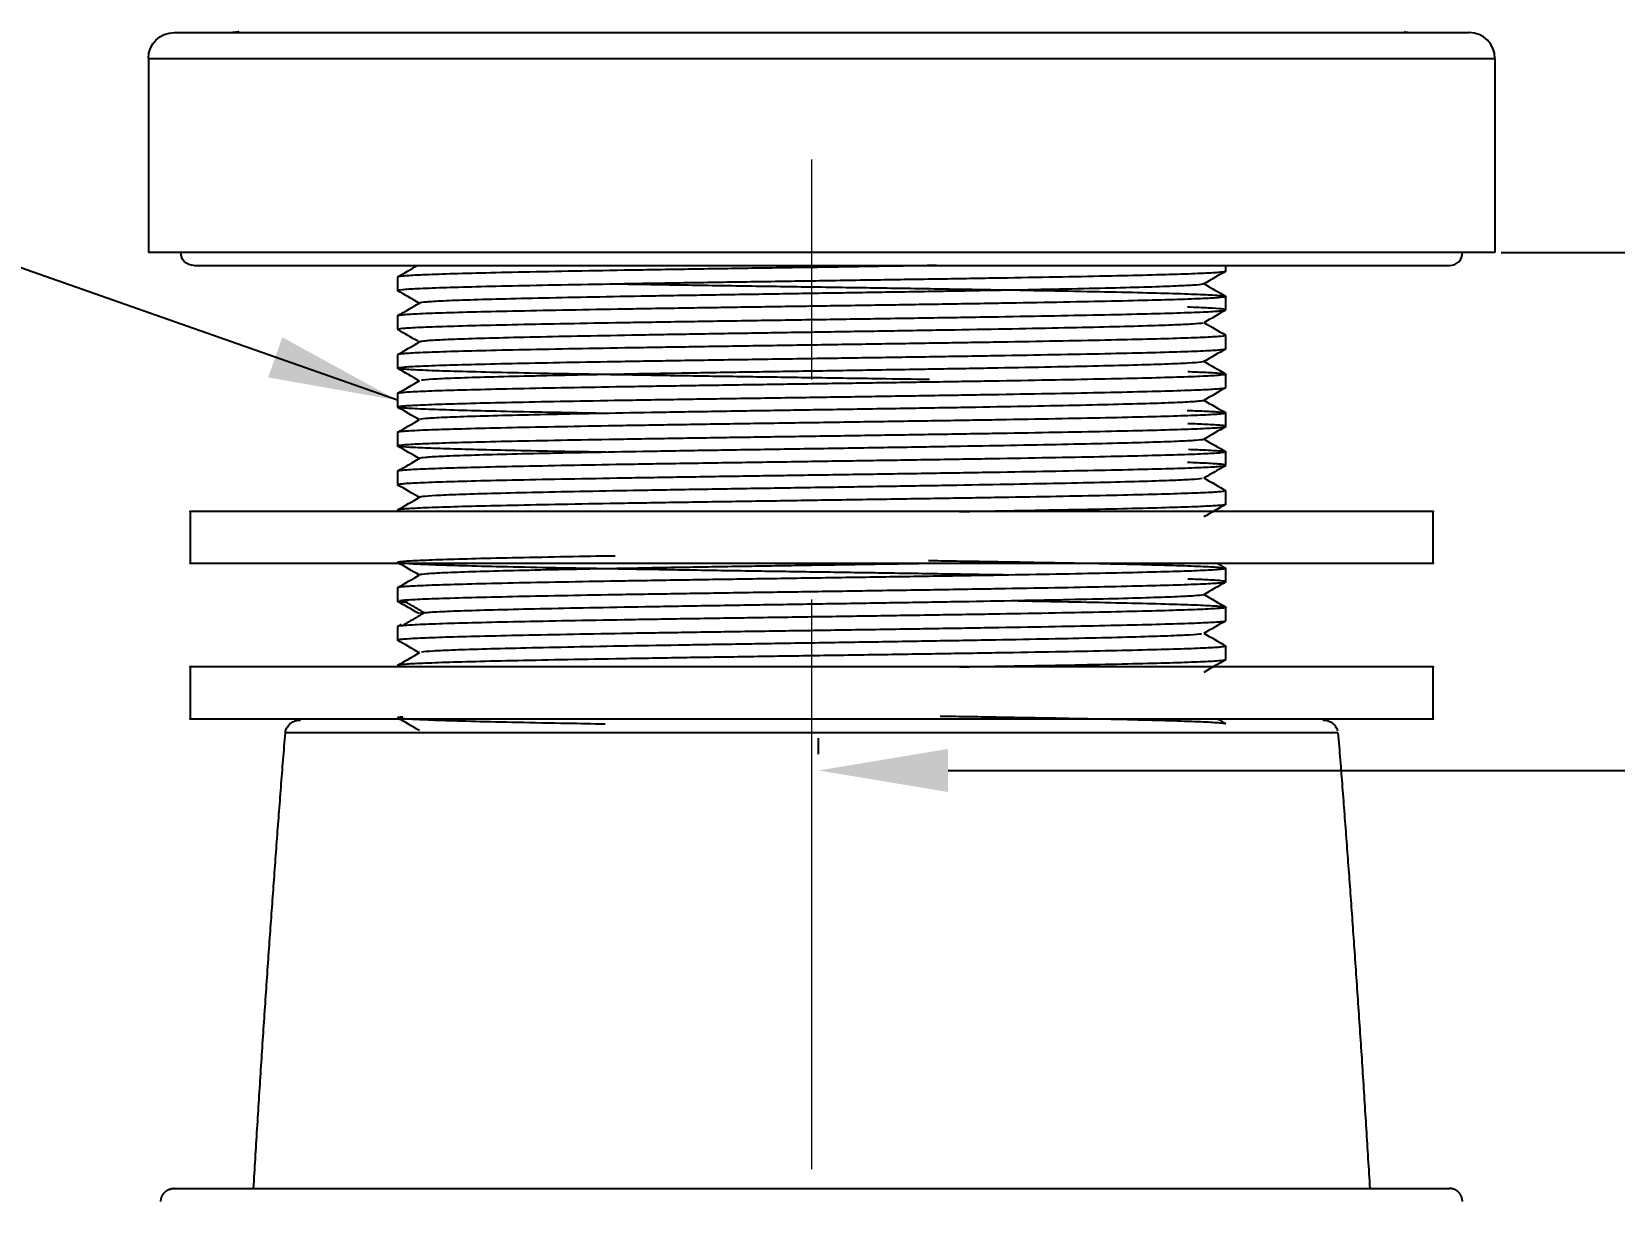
# Model space of a CAD drawing. Extents: x 10319 to 11160, y -16029 to -15435.
# Drawn here: x 10453.9 to 10515, y -15813.9 to -15768.8 of the extents above; entities that cross this region are included whole.
import ezdxf

# ---------------------------------------------------------------- set-up
doc = ezdxf.new("R2010")
doc.units = 0
doc.header["$MEASUREMENT"] = 0
doc.linetypes.add('CENTER', pattern=[47.5, 22, -8.5, 8.5, -8.5])
doc.linetypes.add('CENTER2', pattern=[28.575, 19.05, -3.175, 3.175, -3.175])
doc.layers.get('0').update_dxf_attribs({"linetype": 'CONTINUOUS'})
doc.layers.get('Defpoints').update_dxf_attribs({"linetype": 'CONTINUOUS'})
doc.layers.add('CENTER', color=1, linetype='CENTER2')
doc.layers.add('DIM_', color=3, linetype='CONTINUOUS', lineweight=9)
doc.styles.get("Standard").update_dxf_attribs({"font": 'Gulim.ttf'})
doc.dimstyles.new('사본(2) STANDARD', dxfattribs={"dimscale": 0, "dimtxt": 5, "dimasz": 5, "dimexe": 1.25, "dimexo": 0.625, "dimgap": 1.5, "dimtad": 3, "dimtih": 1, "dimtoh": 1, "dimdec": 1, "dimzin": 9, "dimdsep": 46, "dimtxsty": 'Standard', "dimcen": 2.5, "dimclrd": 3, "dimclre": 3, "dimclrt": 4, "dimadec": 0, "dimazin": 0, "dimtfac": 1, "dimtdec": 1, "dimtmove": 0, "dimatfit": 3, "dimfxl": 1.25, "dimtfill": 1, "dimtolj": 1, "dimtzin": 0, "dimarcsym": 0})

# ---------------------------------------------------------------- blocks, each defined once
blk = doc.blocks.new('*D114')
at = {"layer": 'Defpoints', "color": 0, "transparency": 16777216}
for p in [(10621.678, -15690.264), (10693.487, -15690.264), (10510.021, -15777.287)]:
    blk.add_point(p, dxfattribs=at)
at = {"layer": 'DIM_', "color": 3, "lineweight": -2, "transparency": 16777216}
for p, q in [((10622.303, -15690.264), (10694.737, -15690.264)), ((10693.487, -15695.264), (10693.487, -15729.709)), ((10693.487, -15772.287), (10693.487, -15737.842)), ((10510.646, -15777.287), (10694.737, -15777.287))]:
    blk.add_line(p, q, dxfattribs=at)
at = {"layer": 'DIM_', "color": 3, "transparency": 16777216}
for points in [[(10692.653, -15695.264), (10694.32, -15695.264), (10693.487, -15690.264)], [(10692.653, -15772.287), (10694.32, -15772.287), (10693.487, -15777.287)]]:
    blk.add_solid(points, dxfattribs=at)
at = {"layer": 'DIM_', "color": 4, "transparency": 16777216, "insert": (10693.487, -15733.775), "char_height": 5, "attachment_point": 5, "bg_fill": 3, "box_fill_scale": 1.25, "bg_fill_color": 256, "bg_fill_true_color": 13158600, "bg_fill_transparency": 0}
blk.add_mtext('\\A1;87', dxfattribs=at)
blk = doc.blocks.new('*D116')
at = {"layer": 'Defpoints', "color": 0, "transparency": 16777216}
for p in [(10686.14, -15777.287), (10484.288, -15817.331), (10484.288, -15817.331)]:
    blk.add_point(p, dxfattribs=at)
at = {"layer": 'DIM_', "color": 3, "lineweight": -2, "transparency": 16777216}
for p, q in [((10686.14, -15777.912), (10686.14, -15818.581)), ((10484.288, -15816.706), (10484.288, -15816.081)), ((10489.288, -15817.331), (10575.152, -15817.331)), ((10681.14, -15817.331), (10595.276, -15817.331))]:
    blk.add_line(p, q, dxfattribs=at)
at = {"layer": 'DIM_', "color": 3, "transparency": 16777216}
for points in [[(10489.288, -15816.497), (10489.288, -15818.164), (10484.288, -15817.331)], [(10681.14, -15816.497), (10681.14, -15818.164), (10686.14, -15817.331)]]:
    blk.add_solid(points, dxfattribs=at)
at = {"layer": 'DIM_', "color": 4, "transparency": 16777216, "insert": (10585.214, -15817.331), "char_height": 5, "attachment_point": 5, "bg_fill": 3, "box_fill_scale": 1.25, "bg_fill_color": 256, "bg_fill_true_color": 13158600, "bg_fill_transparency": 0}
blk.add_mtext('\\A1;201.9', dxfattribs=at)
blk = doc.blocks.new('*D117')
at = {"layer": 'Defpoints', "color": 0, "transparency": 16777216}
for p in [(10621.678, -15690.264), (10484.288, -15797.287), (10484.288, -15797.287)]:
    blk.add_point(p, dxfattribs=at)
at = {"layer": 'DIM_', "color": 3, "lineweight": -2, "transparency": 16777216}
for p, q in [((10621.678, -15690.889), (10621.678, -15798.537)), ((10484.288, -15796.662), (10484.288, -15796.037)), ((10489.288, -15797.287), (10543.067, -15797.287)), ((10616.678, -15797.287), (10562.898, -15797.287))]:
    blk.add_line(p, q, dxfattribs=at)
at = {"layer": 'DIM_', "color": 3, "transparency": 16777216}
for points in [[(10489.288, -15796.453), (10489.288, -15798.12), (10484.288, -15797.287)], [(10616.678, -15796.453), (10616.678, -15798.12), (10621.678, -15797.287)]]:
    blk.add_solid(points, dxfattribs=at)
at = {"layer": 'DIM_', "color": 4, "transparency": 16777216, "insert": (10552.983, -15797.287), "char_height": 5, "attachment_point": 5, "bg_fill": 3, "box_fill_scale": 1.25, "bg_fill_color": 256, "bg_fill_true_color": 13158600, "bg_fill_transparency": 0}
blk.add_mtext('\\A1;137.4', dxfattribs=at)

msp = doc.modelspace()

# ---------------------------------------------------------------- linework, layer by layer
at = {"lineweight": -3}
msp.add_line((10458.407, -15769.787), (10458.407, -15777.287), dxfattribs=at)
at = {"lineweight": -3, "extrusion": (0, 0, -1)}
for centre, radius, start, end in [((-10459.407, -15769.787), 1, 0, 90), ((-10461.657, -15767.787), 1, 255.52124, 270), ((-10460.157, -15777.287), 0.5, 270.00002, 0)]:
    msp.add_arc(centre, radius, start, end, dxfattribs=at)
for points, degree in [([(10468.027, -15778.229), (10468.282, -15778.082), (10468.537, -15777.934), (10468.792, -15777.787)], 3), ([(10468.021, -15778.235), (10468.021, -15778.492), (10468.021, -15778.749)], 2), ([(10468.88, -15779.248), (10468.596, -15779.084), (10468.311, -15778.919), (10468.026, -15778.755)], 3), ([(10468.082, -15778.769), (10468.053, -15778.765), (10468.035, -15778.76), (10468.026, -15778.755)], 3), ([(10468.026, -15779.729), (10468.311, -15779.564), (10468.596, -15779.4), (10468.881, -15779.235)], 3), ([(10468.021, -15779.735), (10468.021, -15779.992), (10468.021, -15780.249)], 2), ([(10468.819, -15780.713), (10468.555, -15780.56), (10468.291, -15780.408), (10468.027, -15780.255)], 3), ([(10468.026, -15781.229), (10468.311, -15781.065), (10468.596, -15780.9), (10468.881, -15780.736)], 3), ([(10468.021, -15781.235), (10468.021, -15781.492), (10468.021, -15781.749)], 2), ([(10468.881, -15782.248), (10468.596, -15782.083), (10468.311, -15781.919), (10468.027, -15781.754)], 3), ([(10468.027, -15782.729), (10468.312, -15782.564), (10468.596, -15782.4), (10468.881, -15782.235)], 3), ([(10468.021, -15782.735), (10468.021, -15782.992), (10468.021, -15783.249)], 2), ([(10468.881, -15783.748), (10468.596, -15783.584), (10468.311, -15783.419), (10468.027, -15783.255)], 3), ([(10468.026, -15784.229), (10468.311, -15784.064), (10468.596, -15783.9), (10468.881, -15783.735)], 3), ([(10468.021, -15784.235), (10468.021, -15784.492), (10468.021, -15784.749)], 2), ([(10468.881, -15785.248), (10468.596, -15785.084), (10468.312, -15784.919), (10468.027, -15784.755)], 3), ([(10468.021, -15785.735), (10468.021, -15785.992), (10468.021, -15786.249)], 2), ([(10468.027, -15785.729), (10468.312, -15785.564), (10468.597, -15785.4), (10468.881, -15785.235)], 3), ([(10468.881, -15786.748), (10468.596, -15786.584), (10468.311, -15786.419), (10468.026, -15786.255)], 3), ([(10468.027, -15787.229), (10468.312, -15787.064), (10468.596, -15786.9), (10468.881, -15786.735)], 3), ([(10460.021, -15787.287), (10460.021, -15788.287), (10460.021, -15789.287)], 2), ([(10468.021, -15787.235), (10468.021, -15787.261), (10468.021, -15787.287)], 2), ([(10468.881, -15789.748), (10468.596, -15789.583), (10468.311, -15789.419), (10468.026, -15789.254)], 3), ([(10468.027, -15790.229), (10468.312, -15790.064), (10468.596, -15789.9), (10468.881, -15789.735)], 3), ([(10468.021, -15790.235), (10468.021, -15790.492), (10468.021, -15790.749)], 2), ([(10468.847, -15791.228), (10468.573, -15791.07), (10468.3, -15790.913), (10468.027, -15790.755)], 3), ([(10468.021, -15791.735), (10468.021, -15791.992), (10468.021, -15792.249)], 2), ([(10468.027, -15791.729), (10468.079, -15791.699), (10468.132, -15791.669), (10468.184, -15791.638)], 3), ([(10468.881, -15792.748), (10468.596, -15792.584), (10468.311, -15792.419), (10468.027, -15792.255)], 3), ([(10468.026, -15793.229), (10468.311, -15793.065), (10468.596, -15792.9), (10468.881, -15792.735)], 3), ([(10460.021, -15793.287), (10460.021, -15794.287), (10460.021, -15795.287)], 2)]:
    msp.add_open_spline(points, degree=degree)
at = {"lineweight": -3}
for points, knots in [([(10476.071, -15783.5), (10475.566, -15783.491), (10474.361, -15783.469), (10472.626, -15783.435), (10471.001, -15783.398), (10469.704, -15783.361), (10468.741, -15783.324), (10468.184, -15783.288), (10468.045, -15783.265), (10468.026, -15783.255)], [-16.865007, -16.865007, -16.865007, -16.865007, -15.126383, -12.605319, -10.084255, -7.563191, -5.042128, -2.521064, -0.420518, -0.420518, -0.420518, -0.420518]), ([(10476.057, -15784.999), (10475.759, -15784.994), (10474.829, -15784.978), (10473.358, -15784.95), (10471.778, -15784.917), (10470.45, -15784.883), (10469.383, -15784.85), (10468.607, -15784.816), (10468.157, -15784.785), (10468.042, -15784.764), (10468.027, -15784.755)], [-16.831119, -16.831119, -16.831119, -16.831119, -15.797889, -13.541048, -11.284206, -9.027365, -6.770524, -4.513683, -2.256841, -0.411336, -0.411336, -0.411336, -0.411336]), ([(10476.041, -15795.499), (10475.542, -15795.49), (10474.353, -15795.469), (10472.62, -15795.435), (10470.98, -15795.398), (10469.691, -15795.361), (10468.727, -15795.323), (10468.182, -15795.288), (10468.044, -15795.265), (10468.026, -15795.255)], [33.56164, 33.56164, 33.56164, 33.56164, 35.294897, 37.815961, 40.337025, 42.858089, 45.379153, 47.900217, 50.008165, 50.008165, 50.008165, 50.008165]), ([(10468.028, -15795.242), (10468.048, -15795.232), (10468.113, -15795.221), (10468.224, -15795.211), (10468.228, -15795.21)], [0.468653, 0.468653, 0.468653, 0.468653, 2.521065, 2.58928, 2.58928, 2.58928, 2.58928])]:
    msp.add_open_spline(points, degree=3, knots=knots, dxfattribs=at)
for points, knots in [([(10468.021, -15789.249), (10468.021, -15789.236), (10468.152, -15789.211), (10468.744, -15789.174), (10469.718, -15789.136), (10471.01, -15789.099), (10472.63, -15789.062), (10474.451, -15789.026), (10475.786, -15789.003), (10476.427, -15788.992)], [-50.421323, -50.421323, -50.421323, -50.421323, -47.900257, -45.379191, -42.858125, -40.337059, -37.815993, -35.294926, -33.111654, -33.111654, -33.111654, -33.111654]), ([(10468.42, -15790.802), (10468.34, -15790.797), (10468.14, -15790.781), (10468.045, -15790.765), (10468.027, -15790.755)], [46.825263, 46.825263, 46.825263, 46.825263, 47.900185, 49.996853, 49.996853, 49.996853, 49.996853]), ([(10463.696, -15795.833), (10463.7, -15795.787), (10463.711, -15795.74), (10463.728, -15795.696), (10463.748, -15795.645), (10463.777, -15795.596), (10463.812, -15795.554), (10463.85, -15795.509), (10463.895, -15795.469), (10463.945, -15795.437), (10463.999, -15795.402), (10464.06, -15795.376), (10464.123, -15795.359), (10464.173, -15795.346), (10464.226, -15795.339), (10464.278, -15795.339)], [0, 0, 0, 0, 0.1432172, 0.1432172, 0.1432172, 0.311237, 0.311237, 0.311237, 0.4904467, 0.4904467, 0.4904467, 0.686095, 0.686095, 0.686095, 0.8436884, 0.8436884, 0.8436884, 0.8436884])]:
    msp.add_open_spline(points, degree=3, knots=knots)
for points, degree in [([(10468.109, -15790.724), (10468.138, -15790.719), (10468.175, -15790.715), (10468.218, -15790.711)], 3), ([(10469.062, -15791.204), (10468.64, -15790.958), (10468.218, -15790.711)], 2), ([(10469.062, -15791.204), (10468.64, -15791.451), (10468.218, -15791.698)], 2), ([(10469.062, -15791.204), (10468.96, -15791.215), (10468.899, -15791.225), (10468.881, -15791.235)], 3), ([(10468.218, -15791.698), (10468.175, -15791.702), (10468.138, -15791.706), (10468.109, -15791.71)], 3), ([(10468.9, -15792.755), (10468.9, -15792.755), (10468.901, -15792.756), (10468.902, -15792.756)], 3), ([(10468.881, -15795.748), (10468.596, -15795.583), (10468.311, -15795.419), (10468.027, -15795.254)], 3)]:
    msp.add_open_spline(points, degree=degree, dxfattribs=at)
msp.add_rational_spline([(10462.469, -15813.429), (10463.01, -15804.374), (10463.696, -15795.833)], [0.885204992467, 0.875321584899, 0.868524332197], degree=2)
msp.add_rational_spline([(10458.891, -15813.927), (10458.893, -15813.722), (10459.038, -15813.576), (10459.185, -15813.429), (10459.394, -15813.429)], [0.995895694351, 0.853553390593, 0.853553390593, 0.853553390593, 1], degree=2, knots=[0.0058748, 0.0058748, 0.0058748, 0.4162846, 0.4162846, 0.8325693, 0.8325693, 0.8325693])

# ---------------------------------------------------------------- dimensions: what is measured, and where the dimension line sits
at = {"layer": 'DIM_'}
dim = msp.add_linear_dim(base=(10693.487, -15690.264), p1=(10510.021, -15777.287), p2=(10621.678, -15690.264), angle=90, dimstyle='사본(2) STANDARD', override={"dimscale": 1, "dimtad": 0}, dxfattribs=at)
dim.commit()
dim.dimension.update_dxf_attribs({"geometry": '*D114', "text_midpoint": (10693.487, -15733.775)})

# ---------------------------------------------------------------- leaders
msp.add_leader([(10468.021, -15782.992), (10436.206, -15771.798), (10398.089, -15771.798)], dimstyle='사본(2) STANDARD', override={"dimscale": 1, "dimtad": 0}, dxfattribs=at)

# ---------------------------------------------------------------- next in the draw order: dimensions: what is measured, and where the dimension line sits
dim = msp.add_linear_dim(base=(10484.288, -15817.331), p1=(10686.14, -15777.287), p2=(10484.288, -15817.331), dimstyle='사본(2) STANDARD', override={"dimscale": 1, "dimtad": 0}, dxfattribs=at)
dim.commit()
dim.dimension.update_dxf_attribs({"geometry": '*D116', "text_midpoint": (10585.214, -15817.331)})

# ---------------------------------------------------------------- next in the draw order: linework, layer by layer
for points, weights, knots in [([(10459.394, -15813.429), (10459.394, -15813.429), (10484.021, -15813.429), (10508.649, -15813.429), (10508.649, -15813.429)], [1, 0.707106781187, 1, 0.707106781187, 1], [-116.054359, -116.054359, -116.054359, -77.369573, -77.369573, -38.684786, -38.684786, -38.684786]), ([(10509.151, -15813.927), (10509.149, -15813.722), (10509.004, -15813.576), (10508.857, -15813.429), (10508.649, -15813.429)], [0.995895694351, 0.853553390593, 0.853553390593, 0.853553390593, 1], [0.0058748, 0.0058748, 0.0058748, 0.4162846, 0.4162846, 0.8325693, 0.8325693, 0.8325693])]:
    msp.add_rational_spline(points, weights, degree=2, knots=knots)

# ---------------------------------------------------------------- next in the draw order: dimensions: what is measured, and where the dimension line sits
dim = msp.add_linear_dim(base=(10484.288, -15797.287), p1=(10621.678, -15690.264), p2=(10484.288, -15797.287), dimstyle='사본(2) STANDARD', override={"dimscale": 1, "dimtad": 0}, dxfattribs=at)
dim.commit()
dim.dimension.update_dxf_attribs({"geometry": '*D117', "text_midpoint": (10552.983, -15797.287)})

# ---------------------------------------------------------------- next in the draw order: linework, layer by layer
at = {"lineweight": -3}
for p, q in [((10459.407, -15768.787), (10509.407, -15768.787)), ((10458.407, -15769.787), (10510.407, -15769.787)), ((10510.407, -15769.787), (10510.407, -15777.287)), ((10510.407, -15777.287), (10458.407, -15777.287)), ((10460.157, -15777.787), (10508.657, -15777.787))]:
    msp.add_line(p, q, dxfattribs=at)
for centre, radius, start, end in [((10507.157, -15767.787), 1, 255.52164, 270), ((10509.407, -15769.787), 1, 0, 90), ((10508.657, -15777.287), 0.5, 270.00002, 0)]:
    msp.add_arc(centre, radius, start, end, dxfattribs=at)
for points, knots in [([(10488.844, -15777.787), (10488.729, -15777.789), (10488.613, -15777.79), (10488.498, -15777.792), (10488.492, -15777.792), (10488.486, -15777.792), (10488.48, -15777.792), (10487.868, -15777.802), (10486.428, -15777.824), (10484.081, -15777.859), (10481.533, -15777.897), (10479.094, -15777.934), (10476.767, -15777.972), (10474.579, -15778.01), (10472.634, -15778.048), (10471.004, -15778.085), (10469.709, -15778.122), (10468.741, -15778.16), (10468.184, -15778.195), (10468.045, -15778.218), (10468.027, -15778.229)], [-30.038679, -30.038679, -30.038679, -30.038679, -29.675797, -29.675797, -29.675797, -29.656991, -29.656991, -29.656991, -27.731685, -25.210622, -22.68956, -20.168498, -17.647436, -15.126373, -12.605311, -10.084249, -7.563187, -5.042124, -2.521062, -0.419287, -0.419287, -0.419287, -0.419287]), ([(10468.021, -15778.749), (10468.021, -15778.736), (10468.152, -15778.711), (10468.744, -15778.674), (10469.717, -15778.636), (10471.014, -15778.599), (10472.635, -15778.562), (10474.573, -15778.524), (10476.756, -15778.486), (10479.074, -15778.448), (10481.509, -15778.411), (10484.009, -15778.374), (10486.54, -15778.336), (10488.984, -15778.299), (10491.323, -15778.261), (10493.482, -15778.223), (10495.409, -15778.186), (10497.053, -15778.148), (10498.343, -15778.111), (10499.313, -15778.073), (10499.859, -15778.038), (10499.997, -15778.015), (10500.016, -15778.005)], [0, 0, 0, 0, 2.521065, 5.042129, 7.563194, 10.084259, 12.605324, 15.126388, 17.647453, 20.168518, 22.689582, 25.210647, 27.731712, 30.252776, 32.773841, 35.294906, 37.815971, 40.337035, 42.8581, 45.379165, 47.900229, 49.995206, 49.995206, 49.995206, 49.995206]), ([(10500.021, -15778.985), (10500.021, -15778.997), (10499.889, -15779.022), (10499.307, -15779.06), (10498.338, -15779.097), (10497.057, -15779.134), (10495.432, -15779.171), (10493.532, -15779.209), (10491.401, -15779.246), (10489.086, -15779.283), (10486.651, -15779.321), (10484.117, -15779.358), (10481.602, -15779.396), (10479.148, -15779.433), (10476.809, -15779.471), (10474.607, -15779.509), (10472.65, -15779.548), (10471.018, -15779.585), (10469.714, -15779.622), (10468.74, -15779.66), (10468.183, -15779.696), (10468.044, -15779.718), (10468.026, -15779.729)], [0, 0, 0, 0, 2.521064, 5.042128, 7.563192, 10.084256, 12.60532, 15.126385, 17.647449, 20.168513, 22.689577, 25.210641, 27.731705, 30.252769, 32.773833, 35.294897, 37.815961, 40.337025, 42.858089, 45.379154, 47.900218, 50.004902, 50.004902, 50.004902, 50.004902]), ([(10499.158, -15778.5), (10499.129, -15778.513), (10498.936, -15778.539), (10498.269, -15778.577), (10497.215, -15778.616), (10495.81, -15778.655), (10494.105, -15778.694), (10492.148, -15778.732), (10489.978, -15778.771), (10487.655, -15778.809), (10485.224, -15778.848), (10482.74, -15778.887), (10480.304, -15778.926), (10477.96, -15778.964), (10475.811, -15779.003), (10473.871, -15779.041), (10472.16, -15779.08), (10470.77, -15779.119), (10469.73, -15779.158), (10469.078, -15779.197), (10468.902, -15779.222), (10468.88, -15779.235)], [278.62349, 278.62349, 278.62349, 278.62349, 281.089185, 283.554879, 286.020574, 288.486269, 290.951963, 293.417658, 295.883352, 298.349047, 300.814742, 303.280436, 305.746131, 308.211825, 310.67752, 313.143215, 315.608909, 318.074604, 320.540298, 323.005993, 325.44206, 325.44206, 325.44206, 325.44206]), ([(10476.469, -15778.493), (10476.535, -15778.494), (10477.339, -15778.507), (10478.952, -15778.533), (10481.388, -15778.571), (10483.932, -15778.609), (10486.468, -15778.646), (10488.914, -15778.684), (10491.248, -15778.721), (10493.447, -15778.76), (10495.4, -15778.798), (10497.034, -15778.835), (10498.33, -15778.872), (10499.302, -15778.91), (10499.859, -15778.945), (10499.998, -15778.969), (10500.016, -15778.979)], [17.420365, 17.420365, 17.420365, 17.420365, 17.647437, 20.1685, 22.689562, 25.210625, 27.731687, 30.25275, 32.773812, 35.294875, 37.815937, 40.337, 42.858062, 45.379125, 47.900187, 50.010385, 50.010385, 50.010385, 50.010385]), ([(10468.021, -15780.249), (10468.021, -15780.236), (10468.152, -15780.211), (10468.744, -15780.173), (10469.718, -15780.136), (10471.009, -15780.099), (10472.631, -15780.062), (10474.534, -15780.025), (10476.695, -15779.987), (10479.011, -15779.949), (10481.448, -15779.912), (10483.95, -15779.875), (10486.455, -15779.837), (10488.911, -15779.8), (10491.251, -15779.762), (10493.444, -15779.724), (10495.379, -15779.686), (10497.02, -15779.649), (10498.325, -15779.612), (10499.302, -15779.574), (10499.86, -15779.538), (10499.998, -15779.515), (10500.016, -15779.505)], [-50.421317, -50.421317, -50.421317, -50.421317, -47.900251, -45.379185, -42.858119, -40.337054, -37.815988, -35.294922, -32.773856, -30.25279, -27.731724, -25.210658, -22.689593, -20.168527, -17.647461, -15.126395, -12.605329, -10.084263, -7.563198, -5.042132, -2.521066, -0.423451, -0.423451, -0.423451, -0.423451]), ([(10500.021, -15779.499), (10500.021, -15779.487), (10499.906, -15779.465), (10499.399, -15779.43), (10498.851, -15779.406), (10498.533, -15779.395)], [-11.757249, -11.757249, -11.757249, -11.757249, -9.405799, -7.054349, -4.7857, -4.7857, -4.7857, -4.7857]), ([(10499.12, -15780.01), (10499.055, -15780.023), (10498.791, -15780.049), (10498.002, -15780.088), (10496.85, -15780.127), (10495.375, -15780.165), (10493.584, -15780.204), (10491.532, -15780.243), (10489.286, -15780.282), (10486.905, -15780.321), (10484.454, -15780.36), (10481.997, -15780.398), (10479.593, -15780.437), (10477.303, -15780.476), (10475.187, -15780.515), (10473.302, -15780.553), (10471.694, -15780.592), (10470.433, -15780.63), (10469.511, -15780.669), (10469.016, -15780.704), (10468.896, -15780.726), (10468.88, -15780.735)], [12.328473, 12.328473, 12.328473, 12.328473, 14.794168, 17.259862, 19.725557, 22.191251, 24.656946, 27.122641, 29.588335, 32.05403, 34.519724, 36.985419, 39.451114, 41.916808, 44.382503, 46.848197, 49.313892, 51.779587, 54.245281, 56.710976, 58.462239, 58.462239, 58.462239, 58.462239]), ([(10500.021, -15780.485), (10500.021, -15780.497), (10499.89, -15780.522), (10499.298, -15780.56), (10498.324, -15780.598), (10497.032, -15780.634), (10495.412, -15780.672), (10493.505, -15780.709), (10491.341, -15780.747), (10489.026, -15780.784), (10486.587, -15780.822), (10484.089, -15780.859), (10481.581, -15780.896), (10479.126, -15780.934), (10476.786, -15780.971), (10474.595, -15781.01), (10472.663, -15781.047), (10471.02, -15781.085), (10469.718, -15781.122), (10468.74, -15781.16), (10468.182, -15781.195), (10468.044, -15781.219), (10468.026, -15781.229)], [-50.421321, -50.421321, -50.421321, -50.421321, -47.900255, -45.379189, -42.858123, -40.337057, -37.815991, -35.294925, -32.773859, -30.252792, -27.731726, -25.21066, -22.689594, -20.168528, -17.647462, -15.126396, -12.60533, -10.084264, -7.563198, -5.042132, -2.521066, -0.411646, -0.411646, -0.411646, -0.411646]), ([(10468.021, -15781.749), (10468.021, -15781.736), (10468.153, -15781.711), (10468.736, -15781.674), (10469.706, -15781.636), (10470.987, -15781.6), (10472.612, -15781.562), (10474.511, -15781.525), (10476.644, -15781.488), (10478.959, -15781.45), (10481.393, -15781.413), (10483.926, -15781.375), (10486.438, -15781.338), (10488.893, -15781.3), (10491.232, -15781.263), (10493.435, -15781.224), (10495.391, -15781.186), (10497.024, -15781.149), (10498.328, -15781.111), (10499.303, -15781.074), (10499.86, -15781.038), (10499.998, -15781.015), (10500.016, -15781.005)], [0, 0, 0, 0, 2.521064, 5.042128, 7.563192, 10.084257, 12.605321, 15.126385, 17.647449, 20.168513, 22.689577, 25.210642, 27.731706, 30.25277, 32.773834, 35.294898, 37.815962, 40.337026, 42.858091, 45.379155, 47.900219, 50.009525, 50.009525, 50.009525, 50.009525]), ([(10499.162, -15781.498), (10499.148, -15781.506), (10499.049, -15781.526), (10498.615, -15781.56), (10497.731, -15781.599), (10496.489, -15781.637), (10494.924, -15781.676), (10493.064, -15781.715), (10490.97, -15781.753), (10488.708, -15781.792), (10486.299, -15781.831), (10483.835, -15781.87), (10481.378, -15781.908), (10478.993, -15781.947), (10476.774, -15781.985), (10474.696, -15782.024), (10472.866, -15782.063), (10471.335, -15782.102), (10470.15, -15782.141), (10469.326, -15782.179), (10469.031, -15782.205), (10468.95, -15782.218)], [107.016699, 107.016699, 107.016699, 107.016699, 108.490563, 110.956257, 113.421952, 115.887646, 118.353341, 120.819036, 123.28473, 125.750425, 128.216119, 130.681814, 133.147509, 135.613203, 138.078898, 140.544592, 143.010287, 145.475982, 147.941676, 150.407371, 152.873065, 152.873065, 152.873065, 152.873065]), ([(10488.572, -15782.193), (10487.939, -15782.183), (10486.478, -15782.16), (10484.113, -15782.125), (10481.578, -15782.087), (10479.131, -15782.05), (10476.796, -15782.012), (10474.597, -15781.974), (10472.643, -15781.936), (10471.009, -15781.898), (10469.712, -15781.861), (10468.74, -15781.824), (10468.183, -15781.788), (10468.044, -15781.765), (10468.027, -15781.755)], [20.695725, 20.695725, 20.695725, 20.695725, 22.689562, 25.210625, 27.731687, 30.25275, 32.773812, 35.294875, 37.815937, 40.337, 42.858062, 45.379125, 47.900187, 50.00684, 50.00684, 50.00684, 50.00684]), ([(10500.021, -15781.985), (10500.021, -15781.998), (10499.891, -15782.022), (10499.299, -15782.06), (10498.326, -15782.098), (10497.028, -15782.135), (10495.408, -15782.172), (10493.47, -15782.21), (10491.289, -15782.248), (10488.97, -15782.285), (10486.534, -15782.322), (10484.036, -15782.36), (10481.506, -15782.397), (10479.061, -15782.435), (10476.723, -15782.472), (10474.561, -15782.51), (10472.636, -15782.548), (10470.991, -15782.586), (10469.701, -15782.623), (10468.73, -15782.66), (10468.183, -15782.696), (10468.045, -15782.718), (10468.027, -15782.729)], [0, 0, 0, 0, 2.521065, 5.042129, 7.563194, 10.084259, 12.605323, 15.126388, 17.647453, 20.168517, 22.689582, 25.210647, 27.731711, 30.252776, 32.773841, 35.294905, 37.81597, 40.337035, 42.858099, 45.379164, 47.900228, 49.995492, 49.995492, 49.995492, 49.995492]), ([(10498.543, -15781.881), (10498.809, -15781.891), (10499.353, -15781.913), (10499.859, -15781.946), (10499.998, -15781.968), (10500.016, -15781.979)], [-6.950854, -6.950854, -6.950854, -6.950854, -5.042132, -2.521066, -0.420101, -0.420101, -0.420101, -0.420101]), ([(10468.021, -15783.249), (10468.021, -15783.236), (10468.153, -15783.211), (10468.735, -15783.174), (10469.695, -15783.137), (10470.98, -15783.1), (10472.606, -15783.062), (10474.528, -15783.025), (10476.659, -15782.987), (10478.973, -15782.95), (10481.41, -15782.913), (10483.958, -15782.875), (10486.504, -15782.837), (10488.944, -15782.799), (10491.272, -15782.762), (10493.461, -15782.724), (10495.407, -15782.686), (10497.037, -15782.648), (10498.333, -15782.611), (10499.301, -15782.574), (10499.858, -15782.538), (10499.997, -15782.515), (10500.015, -15782.505)], [-50.421246, -50.421246, -50.421246, -50.421246, -47.900184, -45.379122, -42.858059, -40.336997, -37.815935, -35.294872, -32.77381, -30.252748, -27.731685, -25.210623, -22.689561, -20.168498, -17.647436, -15.126374, -12.605312, -10.084249, -7.563187, -5.042125, -2.521062, -0.423101, -0.423101, -0.423101, -0.423101]), ([(10499.161, -15782.998), (10499.142, -15783.009), (10498.995, -15783.033), (10498.412, -15783.07), (10497.437, -15783.109), (10496.107, -15783.147), (10494.454, -15783.186), (10492.526, -15783.225), (10490.371, -15783.264), (10488.052, -15783.303), (10485.621, -15783.341), (10483.183, -15783.38), (10480.734, -15783.419), (10478.374, -15783.457), (10476.162, -15783.496), (10474.156, -15783.535), (10472.425, -15783.574), (10470.984, -15783.612), (10469.881, -15783.651), (10469.159, -15783.69), (10468.939, -15783.716), (10468.896, -15783.729)], [202.54655, 202.54655, 202.54655, 202.54655, 204.652652, 207.118347, 209.584041, 212.049736, 214.515431, 216.981125, 219.44682, 221.912514, 224.378209, 226.843904, 229.309598, 231.775293, 234.240987, 236.706682, 239.172377, 241.638071, 244.103766, 246.56946, 249.035155, 249.035155, 249.035155, 249.035155]), ([(10500.021, -15783.485), (10500.021, -15783.497), (10499.891, -15783.522), (10499.301, -15783.56), (10498.335, -15783.597), (10497.042, -15783.634), (10495.414, -15783.672), (10493.47, -15783.71), (10491.284, -15783.748), (10488.961, -15783.785), (10486.533, -15783.822), (10484.001, -15783.86), (10481.462, -15783.898), (10479.027, -15783.935), (10476.703, -15783.973), (10474.557, -15784.01), (10472.62, -15784.048), (10470.981, -15784.086), (10469.69, -15784.123), (10468.73, -15784.16), (10468.182, -15784.196), (10468.044, -15784.219), (10468.026, -15784.229)], [-50.421301, -50.421301, -50.421301, -50.421301, -47.900236, -45.379171, -42.858106, -40.337041, -37.815976, -35.294911, -32.773845, -30.25278, -27.731715, -25.21065, -22.689585, -20.16852, -17.647455, -15.12639, -12.605325, -10.08426, -7.563195, -5.04213, -2.521065, -0.411342, -0.411342, -0.411342, -0.411342]), ([(10468.021, -15784.749), (10468.021, -15784.736), (10468.152, -15784.711), (10468.743, -15784.674), (10469.699, -15784.636), (10470.994, -15784.599), (10472.623, -15784.562), (10474.559, -15784.524), (10476.727, -15784.486), (10479.034, -15784.449), (10481.472, -15784.412), (10484.019, -15784.374), (10486.565, -15784.336), (10489.002, -15784.298), (10491.308, -15784.261), (10493.478, -15784.223), (10495.415, -15784.186), (10497.045, -15784.148), (10498.343, -15784.111), (10499.301, -15784.074), (10499.86, -15784.038), (10499.998, -15784.015), (10500.016, -15784.005)], [-50.421304, -50.421304, -50.421304, -50.421304, -47.900239, -45.379173, -42.858108, -40.337043, -37.815978, -35.294913, -32.773847, -30.252782, -27.731717, -25.210652, -22.689587, -20.168521, -17.647456, -15.126391, -12.605326, -10.084261, -7.563196, -5.04213, -2.521065, -0.40989, -0.40989, -0.40989, -0.40989]), ([(10499.15, -15784.503), (10499.112, -15784.516), (10498.903, -15784.541), (10498.193, -15784.58), (10497.109, -15784.619), (10495.679, -15784.658), (10493.965, -15784.696), (10492.003, -15784.735), (10489.787, -15784.774), (10487.422, -15784.813), (10484.967, -15784.852), (10482.493, -15784.891), (10480.068, -15784.929), (10477.753, -15784.968), (10475.602, -15785.007), (10473.672, -15785.045), (10472.01, -15785.084), (10470.658, -15785.123), (10469.66, -15785.161), (10469.06, -15785.199), (10468.902, -15785.223), (10468.881, -15785.235)], [298.349047, 298.349047, 298.349047, 298.349047, 300.814742, 303.280436, 305.746131, 308.211825, 310.67752, 313.143215, 315.608909, 318.074604, 320.540298, 323.005993, 325.471688, 327.937382, 330.403077, 332.868771, 335.334466, 337.800161, 340.265855, 342.73155, 344.96867, 344.96867, 344.96867, 344.96867]), ([(10500.021, -15784.985), (10500.021, -15784.998), (10499.891, -15785.022), (10499.299, -15785.06), (10498.342, -15785.097), (10497.047, -15785.134), (10495.418, -15785.172), (10493.482, -15785.21), (10491.31, -15785.247), (10489.002, -15785.285), (10486.564, -15785.322), (10484.019, -15785.36), (10481.474, -15785.398), (10479.037, -15785.435), (10476.732, -15785.472), (10474.564, -15785.51), (10472.628, -15785.548), (10470.996, -15785.586), (10469.698, -15785.623), (10468.741, -15785.66), (10468.183, -15785.695), (10468.045, -15785.718), (10468.027, -15785.729)], [-50.421307, -50.421307, -50.421307, -50.421307, -47.900242, -45.379177, -42.858111, -40.337046, -37.81598, -35.294915, -32.77385, -30.252784, -27.731719, -25.210654, -22.689588, -20.168523, -17.647458, -15.126392, -12.605327, -10.084261, -7.563196, -5.042131, -2.521065, -0.422744, -0.422744, -0.422744, -0.422744]), ([(10468.021, -15786.249), (10468.021, -15786.236), (10468.151, -15786.211), (10468.741, -15786.174), (10469.708, -15786.136), (10471, -15786.099), (10472.629, -15786.062), (10474.572, -15786.024), (10476.759, -15785.986), (10479.081, -15785.948), (10481.509, -15785.911), (10484.041, -15785.873), (10486.58, -15785.836), (10489.015, -15785.798), (10491.34, -15785.761), (10493.486, -15785.723), (10495.423, -15785.685), (10497.061, -15785.648), (10498.352, -15785.611), (10499.313, -15785.573), (10499.859, -15785.538), (10499.998, -15785.515), (10500.016, -15785.505)], [-50.421303, -50.421303, -50.421303, -50.421303, -47.900238, -45.379173, -42.858107, -40.337042, -37.815977, -35.294912, -32.773847, -30.252782, -27.731717, -25.210651, -22.689586, -20.168521, -17.647456, -15.126391, -12.605326, -10.084261, -7.563195, -5.04213, -2.521065, -0.418806, -0.418806, -0.418806, -0.418806]), ([(10499.096, -15786.015), (10499.016, -15786.028), (10498.723, -15786.054), (10497.903, -15786.092), (10496.717, -15786.131), (10495.2, -15786.17), (10493.386, -15786.208), (10491.328, -15786.247), (10489.067, -15786.286), (10486.713, -15786.324), (10484.286, -15786.362), (10481.813, -15786.401), (10479.406, -15786.44), (10477.112, -15786.479), (10475.025, -15786.518), (10473.176, -15786.556), (10471.598, -15786.595), (10470.345, -15786.633), (10469.451, -15786.672), (10468.999, -15786.706), (10468.895, -15786.727), (10468.881, -15786.735)], [32.05403, 32.05403, 32.05403, 32.05403, 34.519725, 36.985419, 39.451114, 41.916809, 44.382503, 46.848198, 49.313892, 51.779587, 54.245282, 56.710976, 59.176671, 61.642365, 64.10806, 66.573755, 69.039449, 71.505144, 73.970839, 76.436533, 77.979022, 77.979022, 77.979022, 77.979022]), ([(10500.021, -15786.485), (10500.021, -15786.497), (10499.889, -15786.522), (10499.307, -15786.56), (10498.347, -15786.597), (10497.062, -15786.634), (10495.437, -15786.671), (10493.516, -15786.709), (10491.385, -15786.746), (10489.07, -15786.784), (10486.634, -15786.821), (10484.086, -15786.859), (10481.54, -15786.897), (10479.1, -15786.934), (10476.771, -15786.972), (10474.582, -15787.01), (10472.636, -15787.048), (10471.005, -15787.085), (10469.71, -15787.122), (10468.741, -15787.16), (10468.184, -15787.195), (10468.045, -15787.218), (10468.027, -15787.229)], [-50.42125, -50.42125, -50.42125, -50.42125, -47.900188, -45.379125, -42.858063, -40.337, -37.815938, -35.294875, -32.773813, -30.25275, -27.731688, -25.210625, -22.689563, -20.1685, -17.647438, -15.126375, -12.605313, -10.08425, -7.563188, -5.042125, -2.521063, -0.423333, -0.423333, -0.423333, -0.423333]), ([(10489.731, -15787.287), (10490.261, -15787.278), (10491.552, -15787.257), (10493.48, -15787.223), (10495.406, -15787.186), (10497.05, -15787.148), (10498.341, -15787.111), (10499.312, -15787.073), (10499.855, -15787.038), (10499.994, -15787.016), (10500.014, -15787.006)], [31.069591, 31.069591, 31.069591, 31.069591, 32.773839, 35.294903, 37.815968, 40.337032, 42.858097, 45.379161, 47.900226, 49.947423, 49.947423, 49.947423, 49.947423]), ([(10491.616, -15789.742), (10491.525, -15789.74), (10490.693, -15789.726), (10489.055, -15789.7), (10486.62, -15789.663), (10484.104, -15789.625), (10481.605, -15789.588), (10479.146, -15789.55), (10476.806, -15789.513), (10474.607, -15789.474), (10472.66, -15789.436), (10471.025, -15789.399), (10469.716, -15789.362), (10468.74, -15789.324), (10468.182, -15789.288), (10468.044, -15789.265), (10468.026, -15789.255)], [-33.084681, -33.084681, -33.084681, -33.084681, -32.773853, -30.252787, -27.731722, -25.210656, -22.68959, -20.168525, -17.647459, -15.126394, -12.605328, -10.084262, -7.563197, -5.042131, -2.521066, -0.413243, -0.413243, -0.413243, -0.413243]), ([(10488.509, -15789.295), (10488.28, -15789.299), (10487.257, -15789.315), (10485.388, -15789.345), (10482.913, -15789.384), (10480.469, -15789.423), (10478.122, -15789.462), (10475.933, -15789.5), (10473.957, -15789.539), (10472.251, -15789.578), (10470.851, -15789.616), (10469.797, -15789.655), (10469.112, -15789.694), (10468.918, -15789.72), (10468.886, -15789.732)], [240.917602, 240.917602, 240.917602, 240.917602, 241.638073, 244.103767, 246.569462, 249.035157, 251.500851, 253.966546, 256.43224, 258.897935, 261.36363, 263.829324, 266.295019, 268.760713, 268.760713, 268.760713, 268.760713]), ([(10488.533, -15789.178), (10488.648, -15789.18), (10489.564, -15789.194), (10491.235, -15789.221), (10493.435, -15789.259), (10495.383, -15789.297), (10497.018, -15789.335), (10498.326, -15789.372), (10499.303, -15789.41), (10499.86, -15789.446), (10499.998, -15789.468), (10500.016, -15789.479)], [29.894849, 29.894849, 29.894849, 29.894849, 30.252789, 32.773855, 35.294921, 37.815987, 40.337052, 42.858118, 45.379184, 47.90025, 50.006611, 50.006611, 50.006611, 50.006611]), ([(10500.021, -15789.485), (10500.021, -15789.497), (10499.89, -15789.522), (10499.298, -15789.56), (10498.324, -15789.598), (10497.033, -15789.634), (10495.411, -15789.672), (10493.508, -15789.709), (10491.346, -15789.747), (10489.03, -15789.784), (10486.593, -15789.821), (10484.091, -15789.859), (10481.586, -15789.896), (10479.13, -15789.934), (10476.79, -15789.971), (10474.597, -15790.009), (10472.663, -15790.047), (10471.022, -15790.085), (10469.718, -15790.122), (10468.74, -15790.16), (10468.183, -15790.196), (10468.045, -15790.218), (10468.027, -15790.229)], [-50.421321, -50.421321, -50.421321, -50.421321, -47.900255, -45.379189, -42.858123, -40.337057, -37.815991, -35.294925, -32.773859, -30.252793, -27.731727, -25.210661, -22.689595, -20.168528, -17.647462, -15.126396, -12.60533, -10.084264, -7.563198, -5.042132, -2.521066, -0.426303, -0.426303, -0.426303, -0.426303]), ([(10468.218, -15790.711), (10468.349, -15790.699), (10468.74, -15790.674), (10469.713, -15790.636), (10471.027, -15790.599), (10472.641, -15790.562), (10474.549, -15790.524), (10476.689, -15790.487), (10479.002, -15790.45), (10481.437, -15790.412), (10483.96, -15790.375), (10486.46, -15790.337), (10488.906, -15790.3), (10491.244, -15790.262), (10493.438, -15790.224), (10495.389, -15790.186), (10497.018, -15790.149), (10498.326, -15790.112), (10499.302, -15790.074), (10499.859, -15790.038), (10499.998, -15790.015), (10500.016, -15790.005)], [-47.899997, -47.899997, -47.899997, -47.899997, -45.378945, -42.857892, -40.33684, -37.815787, -35.294735, -32.773682, -30.25263, -27.731577, -25.210525, -22.689472, -20.16842, -17.647367, -15.126315, -12.605262, -10.08421, -7.563157, -5.042105, -2.521052, -0.421692, -0.421692, -0.421692, -0.421692]), ([(10491.99, -15790.734), (10492.482, -15790.743), (10493.673, -15790.764), (10495.385, -15790.797), (10497.032, -15790.835), (10498.328, -15790.872), (10499.305, -15790.91), (10499.859, -15790.946), (10499.998, -15790.968), (10500.016, -15790.979)], [-16.816006, -16.816006, -16.816006, -16.816006, -15.126394, -12.605328, -10.084262, -7.563197, -5.042131, -2.521066, -0.420512, -0.420512, -0.420512, -0.420512]), ([(10468.021, -15792.249), (10468.021, -15792.236), (10468.153, -15792.211), (10468.736, -15792.174), (10469.695, -15792.137), (10470.981, -15792.1), (10472.608, -15792.062), (10474.531, -15792.025), (10476.664, -15791.987), (10478.978, -15791.95), (10481.415, -15791.913), (10483.963, -15791.875), (10486.51, -15791.837), (10488.95, -15791.799), (10491.277, -15791.762), (10493.464, -15791.724), (10495.408, -15791.686), (10497.038, -15791.648), (10498.333, -15791.611), (10499.301, -15791.574), (10499.858, -15791.538), (10499.997, -15791.515), (10500.016, -15791.505)], [-50.42125, -50.42125, -50.42125, -50.42125, -47.900188, -45.379125, -42.858063, -40.337, -37.815938, -35.294875, -32.773813, -30.25275, -27.731688, -25.210625, -22.689563, -20.1685, -17.647438, -15.126375, -12.605313, -10.08425, -7.563188, -5.042125, -2.521063, -0.424749, -0.424749, -0.424749, -0.424749]), ([(10500.021, -15792.485), (10500.021, -15792.497), (10499.891, -15792.522), (10499.301, -15792.56), (10498.336, -15792.597), (10497.043, -15792.634), (10495.415, -15792.672), (10493.471, -15792.71), (10491.285, -15792.748), (10488.963, -15792.785), (10486.534, -15792.822), (10484.001, -15792.86), (10481.462, -15792.898), (10479.028, -15792.935), (10476.705, -15792.973), (10474.558, -15793.01), (10472.62, -15793.048), (10470.983, -15793.086), (10469.691, -15793.123), (10468.731, -15793.16), (10468.182, -15793.196), (10468.044, -15793.219), (10468.026, -15793.229)], [-50.421305, -50.421305, -50.421305, -50.421305, -47.900239, -45.379174, -42.858109, -40.337044, -37.815978, -35.294913, -32.773848, -30.252783, -27.731717, -25.210652, -22.689587, -20.168522, -17.647457, -15.126391, -12.605326, -10.084261, -7.563196, -5.04213, -2.521065, -0.410662, -0.410662, -0.410662, -0.410662]), ([(10489.728, -15793.287), (10490.258, -15793.278), (10491.539, -15793.257), (10493.478, -15793.223), (10495.415, -15793.186), (10497.046, -15793.148), (10498.343, -15793.111), (10499.301, -15793.074), (10499.859, -15793.038), (10499.998, -15793.015), (10500.016, -15793.005)], [31.052832, 31.052832, 31.052832, 31.052832, 32.773853, 35.294919, 37.815985, 40.33705, 42.858116, 45.379182, 47.900247, 50.005532, 50.005532, 50.005532, 50.005532]), ([(10488.988, -15795.185), (10489.774, -15795.198), (10491.311, -15795.222), (10493.481, -15795.26), (10495.416, -15795.298), (10497.042, -15795.335), (10498.339, -15795.372), (10499.301, -15795.41), (10499.858, -15795.446), (10499.998, -15795.468), (10500.016, -15795.479)], [30.27235, 30.27235, 30.27235, 30.27235, 32.773832, 35.294896, 37.81596, 40.337024, 42.858088, 45.379152, 47.900216, 49.998281, 49.998281, 49.998281, 49.998281])]:
    msp.add_open_spline(points, degree=3, knots=knots, dxfattribs=at)
for points, degree in [([(10500.021, -15777.999), (10500.021, -15777.893), (10500.021, -15777.787)], 2), ([(10500.015, -15778.005), (10499.731, -15778.169), (10499.446, -15778.334), (10499.161, -15778.498)], 3), ([(10499.161, -15778.485), (10499.446, -15778.65), (10499.731, -15778.815), (10500.016, -15778.979)], 3), ([(10500.021, -15779.499), (10500.021, -15779.242), (10500.021, -15778.985)], 2), ([(10500.015, -15779.505), (10499.73, -15779.669), (10499.446, -15779.834), (10499.161, -15779.998)], 3), ([(10499.161, -15779.985), (10499.445, -15780.15), (10499.73, -15780.314), (10500.015, -15780.479)], 3), ([(10500.021, -15780.999), (10500.021, -15780.742), (10500.021, -15780.485)], 2), ([(10500.016, -15781.005), (10499.731, -15781.169), (10499.446, -15781.334), (10499.162, -15781.498)], 3), ([(10499.162, -15781.485), (10499.446, -15781.65), (10499.731, -15781.814), (10500.016, -15781.979)], 3), ([(10500.021, -15780.999), (10500.021, -15780.996), (10500.019, -15780.994), (10500.013, -15780.991)], 3), ([(10500.021, -15782.499), (10500.021, -15782.242), (10500.021, -15781.985)], 2), ([(10500.015, -15782.505), (10499.731, -15782.669), (10499.446, -15782.834), (10499.161, -15782.998)], 3), ([(10500.021, -15786.999), (10500.021, -15786.997), (10500.019, -15786.995), (10500.016, -15786.993)], 3), ([(10499.137, -15790.507), (10499.086, -15790.52), (10498.849, -15790.546), (10498.098, -15790.584), (10496.984, -15790.623), (10495.53, -15790.662), (10493.779, -15790.7), (10491.772, -15790.739), (10489.559, -15790.778), (10487.198, -15790.816), (10484.749, -15790.855), (10482.307, -15790.894), (10479.886, -15790.932), (10477.563, -15790.971), (10475.417, -15791.01), (10473.489, -15791.049), (10471.87, -15791.087), (10470.549, -15791.126), (10469.58, -15791.165), (10469.19, -15791.191), (10469.062, -15791.204)], 3), ([(10500.021, -15790.985), (10500.021, -15790.997), (10499.891, -15791.022), (10499.299, -15791.06), (10498.324, -15791.098), (10497.021, -15791.135), (10495.403, -15791.172), (10493.469, -15791.21), (10491.293, -15791.248), (10488.975, -15791.285), (10486.543, -15791.322), (10484.053, -15791.359), (10481.53, -15791.397), (10479.084, -15791.434), (10476.753, -15791.472), (10474.592, -15791.51), (10472.663, -15791.547), (10471.035, -15791.585), (10469.713, -15791.622), (10468.738, -15791.66), (10468.349, -15791.685), (10468.218, -15791.698)], 3), ([(10499.078, -15792.018), (10498.989, -15792.03), (10498.68, -15792.056), (10497.824, -15792.095), (10496.605, -15792.134), (10495.048, -15792.173), (10493.222, -15792.212), (10491.154, -15792.25), (10488.871, -15792.289), (10486.46, -15792.328), (10483.99, -15792.367), (10481.531, -15792.406), (10479.13, -15792.445), (10476.879, -15792.483), (10474.794, -15792.522), (10472.95, -15792.561), (10471.405, -15792.6), (10470.19, -15792.639), (10469.353, -15792.678), (10469.047, -15792.703), (10468.96, -15792.716)], 3), ([(10499.683, -15795.287), (10499.794, -15795.351), (10499.905, -15795.415), (10500.016, -15795.479)], 3)]:
    msp.add_open_spline(points, degree=degree, dxfattribs=at)
for points, degree in [([(10499.161, -15782.985), (10499.446, -15783.15), (10499.731, -15783.314), (10500.016, -15783.479)], 3), ([(10500.021, -15783.999), (10500.021, -15783.742), (10500.021, -15783.485)], 2), ([(10500.016, -15784.005), (10499.731, -15784.169), (10499.446, -15784.334), (10499.162, -15784.498)], 3), ([(10499.179, -15784.496), (10499.458, -15784.657), (10499.737, -15784.818), (10500.016, -15784.979)], 3), ([(10500.021, -15785.499), (10500.021, -15785.242), (10500.021, -15784.985)], 2), ([(10499.161, -15785.985), (10499.446, -15786.15), (10499.731, -15786.314), (10500.016, -15786.479)], 3), ([(10500.021, -15786.999), (10500.021, -15786.742), (10500.021, -15786.485)], 2), ([(10500.015, -15787.005), (10499.731, -15787.169), (10499.446, -15787.334), (10499.161, -15787.498)], 3), ([(10508.021, -15789.287), (10508.021, -15788.287), (10508.021, -15787.287)], 2), ([(10499.714, -15789.305), (10499.815, -15789.363), (10499.915, -15789.421), (10500.016, -15789.479)], 3), ([(10500.015, -15790.005), (10499.731, -15790.169), (10499.446, -15790.334), (10499.161, -15790.498)], 3), ([(10500.021, -15789.999), (10500.021, -15789.742), (10500.021, -15789.485)], 2), ([(10499.161, -15790.485), (10499.446, -15790.65), (10499.731, -15790.814), (10500.015, -15790.979)], 3), ([(10500.021, -15791.499), (10500.021, -15791.242), (10500.021, -15790.985)], 2), ([(10500.015, -15791.505), (10499.731, -15791.669), (10499.446, -15791.834), (10499.161, -15791.998)], 3), ([(10499.161, -15791.985), (10499.446, -15792.15), (10499.731, -15792.315), (10500.016, -15792.479)], 3), ([(10500.021, -15792.999), (10500.021, -15792.742), (10500.021, -15792.485)], 2), ([(10500.016, -15793.005), (10499.731, -15793.169), (10499.447, -15793.334), (10499.162, -15793.498)], 3), ([(10508.021, -15795.287), (10508.021, -15794.287), (10508.021, -15793.287)], 2)]:
    msp.add_open_spline(points, degree=degree)
for points, knots in [([(10498.527, -15783.381), (10498.805, -15783.391), (10499.356, -15783.413), (10499.86, -15783.446), (10499.998, -15783.469), (10500.016, -15783.479)], [43.391328, 43.391328, 43.391328, 43.391328, 45.37915, 47.900214, 50.004066, 50.004066, 50.004066, 50.004066]), ([(10500.021, -15783.999), (10500.021, -15783.986), (10499.89, -15783.961), (10499.348, -15783.927), (10498.811, -15783.905), (10498.545, -15783.895)], [-50.421276, -50.421276, -50.421276, -50.421276, -47.900212, -45.379148, -43.453438, -43.453438, -43.453438, -43.453438]), ([(10498.57, -15784.882), (10498.827, -15784.892), (10499.356, -15784.913), (10499.859, -15784.946), (10499.998, -15784.968), (10500.016, -15784.979)], [-6.914123, -6.914123, -6.914123, -6.914123, -5.042132, -2.521066, -0.422333, -0.422333, -0.422333, -0.422333]), ([(10500.021, -15785.499), (10500.021, -15785.486), (10499.896, -15785.462), (10499.36, -15785.427), (10498.811, -15785.405), (10498.53, -15785.395)], [-32.349605, -32.349605, -32.349605, -32.349605, -29.861174, -27.372743, -25.374473, -25.374473, -25.374473, -25.374473]), ([(10500.016, -15785.505), (10499.922, -15785.559), (10499.83, -15785.612), (10499.74, -15785.664), (10499.545, -15785.777), (10499.352, -15785.888), (10499.162, -15785.998)], [0.1000797, 0.1000797, 0.1000797, 0.1000797, 0.4207892, 0.4207892, 0.4207892, 1.0872014, 1.0872014, 1.0872014, 1.0872014]), ([(10500.021, -15789.999), (10500.021, -15789.986), (10499.89, -15789.961), (10499.348, -15789.927), (10498.806, -15789.905), (10498.542, -15789.895)], [-50.421312, -50.421312, -50.421312, -50.421312, -47.900247, -45.379181, -43.477918, -43.477918, -43.477918, -43.477918]), ([(10503.764, -15795.339), (10503.816, -15795.339), (10503.868, -15795.346), (10503.918, -15795.359), (10503.984, -15795.376), (10504.048, -15795.404), (10504.104, -15795.441), (10504.161, -15795.479), (10504.212, -15795.528), (10504.252, -15795.583), (10504.289, -15795.635), (10504.318, -15795.694), (10504.333, -15795.756)], [0, 0, 0, 0, 0.155579, 0.155579, 0.155579, 0.3619061, 0.3619061, 0.3619061, 0.5695643, 0.5695643, 0.5695643, 0.7648052, 0.7648052, 0.7648052, 0.7648052])]:
    msp.add_open_spline(points, degree=3, knots=knots)
for points in [[(10508.021, -15787.287), (10508.021, -15787.287), (10484.021, -15787.287), (10460.021, -15787.287), (10460.021, -15787.287)], [(10460.021, -15789.287), (10460.021, -15789.287), (10484.021, -15789.287), (10508.021, -15789.287), (10508.021, -15789.287)], [(10508.021, -15793.287), (10508.021, -15793.287), (10484.021, -15793.287), (10460.021, -15793.287), (10460.021, -15793.287)], [(10460.021, -15795.287), (10460.021, -15795.287), (10484.021, -15795.287), (10508.021, -15795.287), (10508.021, -15795.287)]]:
    msp.add_rational_spline(points, [1, 0.707106781187, 1, 0.707106781187, 1], degree=2, knots=[-75.398224, -75.398224, -75.398224, -37.699112, -37.699112, 0, 0, 0])
msp.add_rational_spline([(10504.346, -15795.833), (10498.498, -15795.833), (10484.021, -15795.833), (10469.544, -15795.833), (10463.696, -15795.833)], [1, 0.837843470874, 1, 0.837843470874, 1], degree=2, knots=[0, 0, 0, 25.661551, 25.661551, 51.323101, 51.323101, 51.323101], dxfattribs=at)
msp.add_rational_spline([(10504.346, -15795.833), (10505.032, -15804.374), (10505.574, -15813.429)], [0.868524332197, 0.875321584899, 0.885204992467], degree=2)
at = {"layer": 'CENTER', "color": 1, "linetype": 'CENTER', "lineweight": 13}
msp.add_line((10484.021, -15860.187), (10484.021, -15605.637), dxfattribs=at)

doc.saveas('drawing.dxf')
